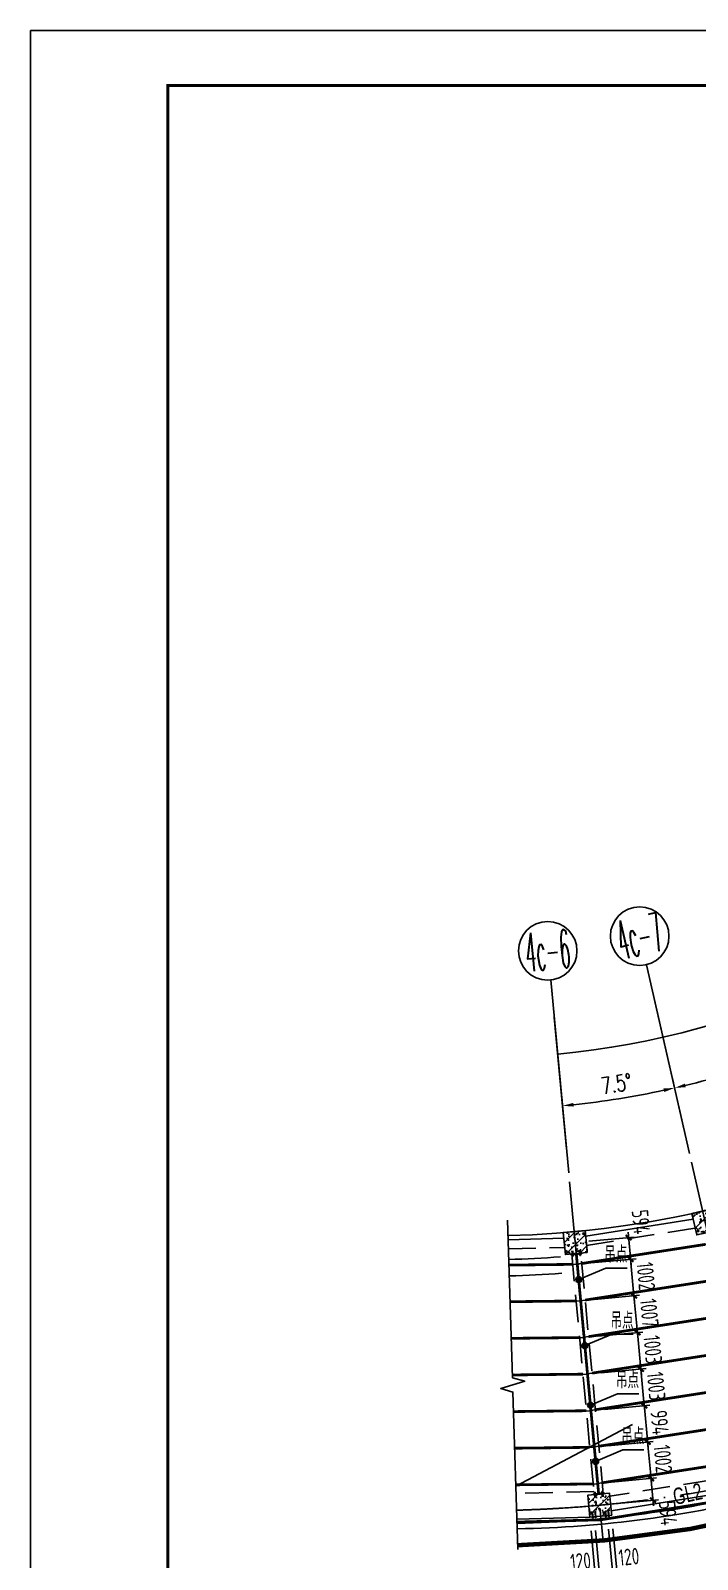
# Model space of a CAD drawing. Extents: x -803796 to -501762, y -1479216 to -846035.
# Drawn here: x -590862 to -572644, y -959228 to -917495 of the extents above; entities that cross this region are included whole.
import ezdxf
from ezdxf.enums import TextEntityAlignment as Align

# ---------------------------------------------------------------- set-up
doc = ezdxf.new("R2010")
doc.units = 0
doc.header["$LTSCALE"] = 1500
for name, pattern in [('5102-12$0$5102-12$0$5102-12$0$DASH', [0.35, 0.25, -0.1]), ('CENTER', [2, 1.25, -0.25, 0.25, -0.25]), ('HIDDEN2', [0.1875, 0.125, -0.0625]), ('XREF-GRID-04区$0$ACAD_ISO04W100', [30, 24, -3, 0, -3])]:
    doc.linetypes.add(name, pattern=pattern)
doc.layers.get('0').update_dxf_attribs({"linetype": 'CONTINUOUS'})
doc.layers.get('Defpoints').update_dxf_attribs({"linetype": 'CONTINUOUS'})
for name, color, linetype in [('AR-INT DECO', 140, 'CONTINUOUS'), ('BORDER', 7, 'CONTINUOUS'), ('C18', 4, 'CENTER'), ('COLUMN', 1, 'CONTINUOUS'), ('DIM', 3, 'CONTINUOUS'), ('HATCH', 254, 'CONTINUOUS'), ('L18', 6, 'CONTINUOUS'), ('L25', 7, 'CONTINUOUS'), ('P-WALL-NEW', 4, 'CONTINUOUS'), ('P-WALL-ORIG', 6, 'CONTINUOUS'), ('STPM_SBEAM_THICK', 2, 'CONTINUOUS'), ('struc', 161, 'CONTINUOUS'), ('STRUC-1', 221, 'CONTINUOUS'), ('TEXT', 7, 'CONTINUOUS'), ('THIN', 7, 'CONTINUOUS'), ('XREF-GRID-04区$0$A-DOTE', 14, 'XREF-GRID-04区$0$ACAD_ISO04W100'), ('XREF-GRID-04区$0$AXIS', 3, 'CONTINUOUS'), ('XREF-GRID-04区$0$PUB_DIM', 3, 'CONTINUOUS'), ('描图', 4, 'CONTINUOUS')]:
    doc.layers.add(name, color=color, linetype=linetype)
doc.styles.add('TSSD_Dimension', font='Tssdeng.shx', dxfattribs={"width": 0.7, "bigfont": 'hztxt.shx'})
doc.styles.add('TSSD_Label', font='tj03-romans1.shx', dxfattribs={"width": 0.7, "bigfont": 'hztxt.shx'})
doc.styles.add('XREF-GRID-04区$0$_TCH_AXIS', font='COMPLEX', dxfattribs={"bigfont": 'GBCBIG'})
doc.styles.add('XREF-GRID-04区$0$_TCH_DIM_T3', font='SIMPLEX', dxfattribs={"width": 0.705882, "bigfont": 'GBCBIG'})
doc.dimstyles.new('TSSD_150_150', dxfattribs={"dimtxt": 450, "dimasz": 150, "dimexe": 150, "dimexo": 375, "dimgap": 150, "dimtad": 1, "dimdec": 0, "dimzin": 0, "dimdsep": 46, "dimtxsty": 'TSSD_Dimension', "dimblk": 'ARCHTICK', "dimblk1": 'ARCHTICK', "dimblk2": 'ARCHTICK', "dimcen": 0, "dimdle": 150, "dimclrt": 7, "dimadec": 0, "dimazin": 0, "dimtfac": 1, "dimtdec": 0, "dimtix": 1, "dimtmove": 2, "dimatfit": 3, "dimfxl": 1, "dimtolj": 1, "dimtzin": 0, "dimarcsym": 0})
doc.dimstyles.new('XREF-GRID-04区$0$_TCH_ARROW&&150', dxfattribs={"dimtxt": 446.25, "dimasz": 300, "dimexe": 375, "dimexo": 450, "dimgap": 150, "dimtad": 1, "dimdec": 0, "dimzin": 0, "dimdsep": 46, "dimtxsty": 'XREF-GRID-04区$0$_TCH_DIM_T3', "dimcen": 0.09, "dimclrt": 7, "dimazin": 2, "dimtfac": 1, "dimtdec": 0, "dimtix": 1, "dimtmove": 2, "dimatfit": 3, "dimfxl": 1, "dimtolj": 1, "dimtzin": 0, "dimarcsym": 0})
pattern_1 = [(50, (-424851.2, -1081287.44), (358.6301, -31.37607), [37.5, -412.5]), (355, (-424851.2, -1081287.44), (-69.3757, 376.0961), [30, -330]), (100.4514, (-424821.3, -1081290.05), (289.2547, 344.7198), [31.8701, -350.57106]), (46.1842, (-424851.2, -1081187.44), (533.6205, -82.7595), [56.25, -618.75]), (96.6356, (-424806.7, -1081194.33), (467.3314, 487.059), [47.8051, -525.8565]), (351.1842, (-424851.2, -1081187.44), (467.331, 487.0593), [45, -495]), (21, (-424801.2, -1081212.44), (298.45353, -201.30945), [37.5, -412.5]), (326, (-424801.2, -1081212.44), (121.65767, 362.575), [30, -330]), (71.4514, (-424776.32, -1081229.2), (420.1113, 161.26525), [31.8701, -350.57106]), (37.5, (-424851.19, -1081287.44), (6.07993, 166.44693), [0, -326, 0, -335, 0, -331.25]), (7.5, (-424851.19, -1081287.44), (131.53477, 197.20586), [0, -191, 0, -318.5, 0, -126.25]), (327.5, (-424962.69, -1081287.44), (266.91122, -11.27744), [0, -125, 0, -390, 0, -517.5]), (317.5, (-425012.7, -1081287.44), (291.59308, 50.0525), [0, -162.5, 0, -259, 0, -367.5]), (45, (-424851.2, -1081287.44), (-176.7767, 176.7767), [])]

# ---------------------------------------------------------------- blocks, each defined once
blk = doc.blocks.new('_ArchTick')
at = {"color": 0, "linetype": 'ByBlock', "const_width": 0.4}
blk.add_lwpolyline([(-0.5, -0.5), (0.5, 0.5)], dxfattribs=at)
blk = doc.blocks.new('*D206')
at = {"layer": 'Defpoints', "color": 0, "transparency": 16777216}
for p in [(-575982, -950578), (-574470, -951034), (-575926, -951170)]:
    blk.add_point(p, dxfattribs=at)
at = {"layer": 'DIM', "color": 0, "lineweight": -2, "transparency": 16777216}
for p, q in [((-575608, -950543), (-574376, -950428)), ((-574539, -950293), (-574456, -951184)), ((-575553, -951135), (-574320, -951020))]:
    blk.add_line(p, q, dxfattribs=at)
at = {"layer": 'DIM', "color": 0, "lineweight": -2, "transparency": 16777216, "xscale": 150, "yscale": 150, "zscale": 150}
for p, rotation in [((-574525, -950442), 95.32624458587313), ((-574470, -951034), 275.3262445858731)]:
    blk.add_blockref('_ArchTick', p, dxfattribs=dict(at, rotation=rotation))
at = {"layer": 'DIM', "color": 7, "transparency": 16777216, "insert": (-574188, -950016), "char_height": 450, "attachment_point": 5, "rotation": 275.3262, "style": 'TSSD_Dimension'}
blk.add_mtext('\\A1;594', dxfattribs=at)
blk = doc.blocks.new('*D207')
at = {"layer": 'Defpoints', "color": 0, "transparency": 16777216}
for p in [(-575926, -951170), (-575833, -952168), (-574377, -952032)]:
    blk.add_point(p, dxfattribs=at)
at = {"layer": 'DIM', "color": 0, "lineweight": -2, "transparency": 16777216}
for p, q in [((-575553, -951135), (-574320, -951020)), ((-574470, -951034), (-574484, -950885)), ((-574470, -951034), (-574377, -952032)), ((-575460, -952133), (-574227, -952018)), ((-574377, -952032), (-574363, -952181))]:
    blk.add_line(p, q, dxfattribs=at)
at = {"layer": 'DIM', "color": 0, "lineweight": -2, "transparency": 16777216, "xscale": 150, "yscale": 150, "zscale": 150}
for p, rotation in [((-574470, -951034), 275.3262445873357), ((-574377, -952032), 95.32624458733571)]:
    blk.add_blockref('_ArchTick', p, dxfattribs=dict(at, rotation=rotation))
at = {"layer": 'DIM', "color": 7, "transparency": 16777216, "insert": (-574050, -951498), "char_height": 450, "attachment_point": 5, "rotation": 275.3262, "style": 'TSSD_Dimension'}
blk.add_mtext('\\A1;1002', dxfattribs=at)
blk = doc.blocks.new('*D208')
at = {"layer": 'Defpoints', "color": 0, "transparency": 16777216}
for p in [(-575833, -952168), (-575740, -953170), (-574283, -953034)]:
    blk.add_point(p, dxfattribs=at)
at = {"layer": 'DIM', "color": 0, "lineweight": -2, "transparency": 16777216}
for p, q in [((-574377, -952032), (-574391, -951882)), ((-575460, -952133), (-574227, -952018)), ((-574377, -952032), (-574283, -953034)), ((-575367, -953135), (-574134, -953020)), ((-574283, -953034), (-574269, -953183))]:
    blk.add_line(p, q, dxfattribs=at)
at = {"layer": 'DIM', "color": 0, "lineweight": -2, "transparency": 16777216, "xscale": 150, "yscale": 150, "zscale": 150}
for p, rotation in [((-574377, -952032), 275.3262445873357), ((-574283, -953034), 95.32624458733571)]:
    blk.add_blockref('_ArchTick', p, dxfattribs=dict(at, rotation=rotation))
at = {"layer": 'DIM', "color": 7, "transparency": 16777216, "insert": (-573957, -952498), "char_height": 450, "attachment_point": 5, "rotation": 275.3262, "style": 'TSSD_Dimension'}
blk.add_mtext('\\A1;1007', dxfattribs=at)
blk = doc.blocks.new('*D209')
at = {"layer": 'Defpoints', "color": 0, "transparency": 16777216}
for p in [(-575740, -953170), (-575647, -954169), (-574190, -954033)]:
    blk.add_point(p, dxfattribs=at)
at = {"layer": 'DIM', "color": 0, "lineweight": -2, "transparency": 16777216}
for p, q in [((-575367, -953135), (-574134, -953020)), ((-574283, -953034), (-574297, -952885)), ((-574283, -953034), (-574190, -954033)), ((-575273, -954134), (-574041, -954019)), ((-574190, -954033), (-574176, -954182))]:
    blk.add_line(p, q, dxfattribs=at)
at = {"layer": 'DIM', "color": 0, "lineweight": -2, "transparency": 16777216, "xscale": 150, "yscale": 150, "zscale": 150}
for p, rotation in [((-574283, -953034), 275.3262445873357), ((-574190, -954033), 95.32624458733571)]:
    blk.add_blockref('_ArchTick', p, dxfattribs=dict(at, rotation=rotation))
at = {"layer": 'DIM', "color": 7, "transparency": 16777216, "insert": (-573863, -953499), "char_height": 450, "attachment_point": 5, "rotation": 275.3262, "style": 'TSSD_Dimension'}
blk.add_mtext('\\A1;1003', dxfattribs=at)
blk = doc.blocks.new('*D210')
at = {"layer": 'Defpoints', "color": 0, "transparency": 16777216}
for p in [(-575647, -954169), (-575554, -955168), (-574097, -955032)]:
    blk.add_point(p, dxfattribs=at)
at = {"layer": 'DIM', "color": 0, "lineweight": -2, "transparency": 16777216}
for p, q in [((-574190, -954033), (-574204, -953884)), ((-575273, -954134), (-574041, -954019)), ((-574190, -954033), (-574097, -955032)), ((-575180, -955133), (-573948, -955018)), ((-574097, -955032), (-574083, -955181))]:
    blk.add_line(p, q, dxfattribs=at)
at = {"layer": 'DIM', "color": 0, "lineweight": -2, "transparency": 16777216, "xscale": 150, "yscale": 150, "zscale": 150}
for p, rotation in [((-574190, -954033), 275.3262445873357), ((-574097, -955032), 95.32624458733571)]:
    blk.add_blockref('_ArchTick', p, dxfattribs=dict(at, rotation=rotation))
at = {"layer": 'DIM', "color": 7, "transparency": 16777216, "insert": (-573770, -954498), "char_height": 450, "attachment_point": 5, "rotation": 275.3262, "style": 'TSSD_Dimension'}
blk.add_mtext('\\A1;1003', dxfattribs=at)
blk = doc.blocks.new('*D211')
at = {"layer": 'Defpoints', "color": 0, "transparency": 16777216}
for p in [(-575554, -955168), (-574005, -956022), (-575461, -956158)]:
    blk.add_point(p, dxfattribs=at)
at = {"layer": 'DIM', "color": 0, "lineweight": -2, "transparency": 16777216}
for p, q in [((-575180, -955133), (-573948, -955018)), ((-574111, -954883), (-573991, -956171)), ((-575088, -956123), (-573855, -956008))]:
    blk.add_line(p, q, dxfattribs=at)
at = {"layer": 'DIM', "color": 0, "lineweight": -2, "transparency": 16777216, "xscale": 150, "yscale": 150, "zscale": 150}
for p, rotation in [((-574097, -955032), 95.32624458733571), ((-574005, -956022), 275.3262445873357)]:
    blk.add_blockref('_ArchTick', p, dxfattribs=dict(at, rotation=rotation))
at = {"layer": 'DIM', "color": 7, "transparency": 16777216, "insert": (-573677, -955492), "char_height": 450, "attachment_point": 5, "rotation": 275.3262, "style": 'TSSD_Dimension'}
blk.add_mtext('\\A1;994', dxfattribs=at)
blk = doc.blocks.new('*D212')
at = {"layer": 'Defpoints', "color": 0, "transparency": 16777216}
for p in [(-575461, -956158), (-575368, -957155), (-573912, -957019)]:
    blk.add_point(p, dxfattribs=at)
at = {"layer": 'DIM', "color": 0, "lineweight": -2, "transparency": 16777216}
for p, q in [((-575088, -956123), (-573855, -956008)), ((-574005, -956022), (-574019, -955872)), ((-574005, -956022), (-573912, -957019)), ((-574995, -957120), (-573762, -957005)), ((-573912, -957019), (-573898, -957169))]:
    blk.add_line(p, q, dxfattribs=at)
at = {"layer": 'DIM', "color": 0, "lineweight": -2, "transparency": 16777216, "xscale": 150, "yscale": 150, "zscale": 150}
for p, rotation in [((-574005, -956022), 275.3262445873357), ((-573912, -957019), 95.32624458733571)]:
    blk.add_blockref('_ArchTick', p, dxfattribs=dict(at, rotation=rotation))
at = {"layer": 'DIM', "color": 7, "transparency": 16777216, "insert": (-573585, -956486), "char_height": 450, "attachment_point": 5, "rotation": 275.3262, "style": 'TSSD_Dimension'}
blk.add_mtext('\\A1;1002', dxfattribs=at)
blk = doc.blocks.new('*D213')
at = {"layer": 'Defpoints', "color": 0, "transparency": 16777216}
for p in [(-575368, -957155), (-575313, -957747), (-573857, -957611)]:
    blk.add_point(p, dxfattribs=at)
at = {"layer": 'DIM', "color": 0, "lineweight": -2, "transparency": 16777216}
for p, q in [((-573926, -956870), (-573843, -957761)), ((-574995, -957120), (-573762, -957005)), ((-574940, -957712), (-573707, -957597))]:
    blk.add_line(p, q, dxfattribs=at)
at = {"layer": 'DIM', "color": 0, "lineweight": -2, "transparency": 16777216, "xscale": 150, "yscale": 150, "zscale": 150}
for p, rotation in [((-573912, -957019), 95.32624458733571), ((-573857, -957611), 275.3262445873357)]:
    blk.add_blockref('_ArchTick', p, dxfattribs=dict(at, rotation=rotation))
at = {"layer": 'DIM', "color": 7, "transparency": 16777216, "insert": (-573447, -957968), "char_height": 450, "attachment_point": 5, "rotation": 275.3262, "style": 'TSSD_Dimension'}
blk.add_mtext('\\A1;594', dxfattribs=at)
blk = doc.blocks.new('*D214')
at = {"layer": 'Defpoints', "color": 0, "transparency": 16777216}
for p in [(-578530, -923247), (-575302, -946727), (-573201, -946649), (-576302, -947145)]:
    blk.add_point(p, dxfattribs=at)
at = {"layer": 'XREF-GRID-04区$0$PUB_DIM', "color": 0, "lineweight": -2, "transparency": 16777216}
for p, q in [((-573301, -946211), (-573351, -945991)), ((-576343, -946696), (-576364, -946472))]:
    blk.add_line(p, q, dxfattribs=at)
blk.add_arc((-578530, -923247), 23702, 276.0515, 282.101, dxfattribs=at)
at = {"layer": 'XREF-GRID-04区$0$PUB_DIM', "color": 0, "transparency": 16777216}
for points in [[(-573572, -946373), (-573550, -946470), (-573268, -946357)], [(-576026, -946866), (-576036, -946766), (-576330, -946846)]]:
    blk.add_solid(points, dxfattribs=at)
at = {"layer": 'XREF-GRID-04区$0$PUB_DIM', "color": 7, "transparency": 16777216, "insert": (-574856, -946244), "char_height": 446.2, "attachment_point": 5, "rotation": 9.0762, "style": 'XREF-GRID-04区$0$_TCH_DIM_T3'}
blk.add_mtext('\\A1;7.5°', dxfattribs=at)
blk = doc.blocks.new('*D215')
at = {"layer": 'Defpoints', "color": 0, "transparency": 16777216}
for p in [(-578530, -923247), (-570192, -945754), (-572265, -946105), (-573201, -946649)]:
    blk.add_point(p, dxfattribs=at)
at = {"layer": 'XREF-GRID-04区$0$PUB_DIM', "color": 0, "lineweight": -2, "transparency": 16777216}
for p, q in [((-570349, -945332), (-570427, -945121)), ((-573301, -946211), (-573351, -945991))]:
    blk.add_line(p, q, dxfattribs=at)
blk.add_arc((-578530, -923247), 23702, 283.5515, 289.601, dxfattribs=at)
at = {"layer": 'XREF-GRID-04区$0$PUB_DIM', "color": 0, "transparency": 16777216}
for points in [[(-570596, -945528), (-570561, -945622), (-570297, -945472)], [(-572965, -946337), (-572987, -946240), (-573268, -946357)]]:
    blk.add_solid(points, dxfattribs=at)
at = {"layer": 'XREF-GRID-04区$0$PUB_DIM', "color": 7, "transparency": 16777216, "insert": (-571886, -945568), "char_height": 446.2, "attachment_point": 5, "rotation": 16.5762, "style": 'XREF-GRID-04区$0$_TCH_DIM_T3'}
blk.add_mtext('\\A1;7.5°', dxfattribs=at)
blk = doc.blocks.new('*D216')
at = {"layer": 'Defpoints', "color": 0, "transparency": 16777216}
for p in [(-578530, -923247), (-567326, -944473), (-569335, -945092), (-570192, -945754)]:
    blk.add_point(p, dxfattribs=at)
at = {"layer": 'XREF-GRID-04区$0$PUB_DIM', "color": 0, "lineweight": -2, "transparency": 16777216}
for p, q in [((-567536, -944075), (-567641, -943876)), ((-570349, -945332), (-570427, -945121))]:
    blk.add_line(p, q, dxfattribs=at)
blk.add_arc((-578530, -923247), 23702, 291.0515, 297.101, dxfattribs=at)
at = {"layer": 'XREF-GRID-04区$0$PUB_DIM', "color": 0, "transparency": 16777216}
for points in [[(-567755, -944301), (-567709, -944390), (-567466, -944207)], [(-569998, -945413), (-570034, -945320), (-570297, -945472)]]:
    blk.add_solid(points, dxfattribs=at)
at = {"layer": 'XREF-GRID-04区$0$PUB_DIM', "color": 7, "transparency": 16777216, "insert": (-569029, -944510), "char_height": 446.2, "attachment_point": 5, "rotation": 24.0762, "style": 'XREF-GRID-04区$0$_TCH_DIM_T3'}
blk.add_mtext('\\A1;7.5°', dxfattribs=at)
blk = doc.blocks.new('*D217')
at = {"layer": 'Defpoints', "color": 0, "transparency": 16777216}
for p in [(-578530, -923247), (-565431, -943359), (-566831, -943860), (-567326, -944473)]:
    blk.add_point(p, dxfattribs=at)
at = {"layer": 'XREF-GRID-04区$0$PUB_DIM', "color": 0, "lineweight": -2, "transparency": 16777216}
for p, q in [((-565676, -942982), (-565799, -942793)), ((-567536, -944075), (-567641, -943876))]:
    blk.add_line(p, q, dxfattribs=at)
blk.add_arc((-578530, -923247), 23702, 298.5515, 302.351, dxfattribs=at)
at = {"layer": 'XREF-GRID-04区$0$PUB_DIM', "color": 0, "transparency": 16777216}
for points in [[(-565874, -943227), (-565820, -943311), (-565594, -943107)], [(-567178, -944110), (-567225, -944022), (-567466, -944207)]]:
    blk.add_solid(points, dxfattribs=at)
at = {"layer": 'XREF-GRID-04区$0$PUB_DIM', "color": 7, "transparency": 16777216, "insert": (-566727, -943323), "char_height": 446.2, "attachment_point": 5, "rotation": 30.4512, "style": 'XREF-GRID-04区$0$_TCH_DIM_T3'}
blk.add_mtext('\\A1;5.25°', dxfattribs=at)
blk = doc.blocks.new('*D218')
at = {"layer": 'Defpoints', "color": 0, "transparency": 16777216}
for p in [(-578530, -923247), (-563400, -941879), (-564909, -942644), (-565431, -943359)]:
    blk.add_point(p, dxfattribs=at)
at = {"layer": 'XREF-GRID-04区$0$PUB_DIM', "color": 0, "lineweight": -2, "transparency": 16777216}
for p, q in [((-563684, -941530), (-563826, -941355)), ((-565676, -942982), (-565799, -942793))]:
    blk.add_line(p, q, dxfattribs=at)
blk.add_arc((-578530, -923247), 23702, 303.8015, 308.351, dxfattribs=at)
at = {"layer": 'XREF-GRID-04区$0$PUB_DIM', "color": 0, "transparency": 16777216}
for points in [[(-563855, -941795), (-563792, -941873), (-563589, -941646)], [(-565317, -942984), (-565372, -942900), (-565594, -943107)]]:
    blk.add_solid(points, dxfattribs=at)
at = {"layer": 'XREF-GRID-04区$0$PUB_DIM', "color": 7, "transparency": 16777216, "insert": (-564816, -942070), "char_height": 446.2, "attachment_point": 5, "rotation": 36.0762, "style": 'XREF-GRID-04区$0$_TCH_DIM_T3'}
blk.add_mtext('\\A1;6°', dxfattribs=at)
blk = doc.blocks.new('*D219')
at = {"layer": 'Defpoints', "color": 0, "transparency": 16777216}
for p in [(-578530, -923247), (-561098, -939745), (-562801, -940977), (-563400, -941879)]:
    blk.add_point(p, dxfattribs=at)
at = {"layer": 'XREF-GRID-04区$0$PUB_DIM', "color": 0, "lineweight": -2, "transparency": 16777216}
for p, q in [((-561424, -939436), (-561588, -939281)), ((-563684, -941530), (-563826, -941355))]:
    blk.add_line(p, q, dxfattribs=at)
blk.add_arc((-578530, -923247), 23702, 309.8015, 315.851, dxfattribs=at)
at = {"layer": 'XREF-GRID-04区$0$PUB_DIM', "color": 0, "transparency": 16777216}
for points in [[(-561559, -939721), (-561487, -939790), (-561315, -939539)], [(-563326, -941494), (-563389, -941417), (-563589, -941646)]]:
    blk.add_solid(points, dxfattribs=at)
at = {"layer": 'XREF-GRID-04区$0$PUB_DIM', "color": 7, "transparency": 16777216, "insert": (-562698, -940327), "char_height": 446.2, "attachment_point": 5, "rotation": 42.8262, "style": 'XREF-GRID-04区$0$_TCH_DIM_T3'}
blk.add_mtext('\\A1;7.5°', dxfattribs=at)
blk = doc.blocks.new('*D220')
at = {"layer": 'Defpoints', "color": 0, "transparency": 16777216}
for p in [(-578530, -923247), (-559093, -937329), (-559961, -937976), (-561098, -939745)]:
    blk.add_point(p, dxfattribs=at)
at = {"layer": 'XREF-GRID-04区$0$PUB_DIM', "color": 0, "lineweight": -2, "transparency": 16777216}
for p, q in [((-559458, -937064), (-559640, -936932)), ((-561424, -939436), (-561588, -939281))]:
    blk.add_line(p, q, dxfattribs=at)
blk.add_arc((-578530, -923247), 23702, 317.3015, 323.351, dxfattribs=at)
at = {"layer": 'XREF-GRID-04区$0$PUB_DIM', "color": 0, "transparency": 16777216}
for points in [[(-559554, -937365), (-559473, -937424), (-559336, -937152)], [(-561074, -939354), (-561147, -939285), (-561315, -939539)]]:
    blk.add_solid(points, dxfattribs=at)
at = {"layer": 'XREF-GRID-04区$0$PUB_DIM', "color": 7, "transparency": 16777216, "insert": (-560604, -938115), "char_height": 446.2, "attachment_point": 5, "rotation": 50.3262, "style": 'XREF-GRID-04区$0$_TCH_DIM_T3'}
blk.add_mtext('\\A1;7.5°', dxfattribs=at)
blk = doc.blocks.new('*D221')
at = {"layer": 'Defpoints', "color": 0, "transparency": 16777216}
for p in [(-578530, -923247), (-557421, -934671), (-558748, -936302), (-559093, -937329)]:
    blk.add_point(p, dxfattribs=at)
at = {"layer": 'XREF-GRID-04区$0$PUB_DIM', "color": 0, "lineweight": -2, "transparency": 16777216}
for p, q in [((-557817, -934457), (-558015, -934350)), ((-559458, -937064), (-559640, -936932))]:
    blk.add_line(p, q, dxfattribs=at)
blk.add_arc((-578530, -923247), 23702, 324.8015, 330.851, dxfattribs=at)
at = {"layer": 'XREF-GRID-04区$0$PUB_DIM', "color": 0, "transparency": 16777216}
for points in [[(-557874, -934767), (-557786, -934815), (-557685, -934528)], [(-559121, -936938), (-559202, -936879), (-559336, -937152)]]:
    blk.add_solid(points, dxfattribs=at)
at = {"layer": 'XREF-GRID-04区$0$PUB_DIM', "color": 7, "transparency": 16777216, "insert": (-558817, -935648), "char_height": 446.2, "attachment_point": 5, "rotation": 57.8262, "style": 'XREF-GRID-04区$0$_TCH_DIM_T3'}
blk.add_mtext('\\A1;7.5°', dxfattribs=at)
blk = doc.blocks.new('*D222')
at = {"layer": 'Defpoints', "color": 0, "transparency": 16777216}
for p in [(-578530, -923247), (-556111, -931818), (-556781, -932669), (-557421, -934671)]:
    blk.add_point(p, dxfattribs=at)
at = {"layer": 'XREF-GRID-04区$0$PUB_DIM', "color": 0, "lineweight": -2, "transparency": 16777216}
for p, q in [((-556531, -931657), (-556741, -931577)), ((-557817, -934457), (-558015, -934350))]:
    blk.add_line(p, q, dxfattribs=at)
blk.add_arc((-578530, -923247), 23702, 332.3015, 338.351, dxfattribs=at)
at = {"layer": 'XREF-GRID-04区$0$PUB_DIM', "color": 0, "transparency": 16777216}
for points in [[(-556547, -931972), (-556453, -932009), (-556391, -931711)], [(-557500, -934287), (-557588, -934240), (-557685, -934528)]]:
    blk.add_solid(points, dxfattribs=at)
at = {"layer": 'XREF-GRID-04区$0$PUB_DIM', "color": 7, "transparency": 16777216, "insert": (-557367, -932969), "char_height": 446.2, "attachment_point": 5, "rotation": 65.3262, "style": 'XREF-GRID-04区$0$_TCH_DIM_T3'}
blk.add_mtext('\\A1;7.5°', dxfattribs=at)
blk = doc.blocks.new('*D223')
at = {"layer": 'Defpoints', "color": 0, "transparency": 16777216}
for p in [(-578530, -923247), (-555184, -928819), (-556043, -930737), (-556111, -931818)]:
    blk.add_point(p, dxfattribs=at)
at = {"layer": 'XREF-GRID-04区$0$PUB_DIM', "color": 0, "lineweight": -2, "transparency": 16777216}
for p, q in [((-555622, -928714), (-555840, -928662)), ((-556531, -931657), (-556741, -931577))]:
    blk.add_line(p, q, dxfattribs=at)
blk.add_arc((-578530, -923247), 23702, 339.8015, 345.851, dxfattribs=at)
at = {"layer": 'XREF-GRID-04区$0$PUB_DIM', "color": 0, "transparency": 16777216}
for points in [[(-555596, -929028), (-555499, -929052), (-555476, -928749)], [(-556239, -931448), (-556332, -931413), (-556391, -931711)]]:
    blk.add_solid(points, dxfattribs=at)
at = {"layer": 'XREF-GRID-04区$0$PUB_DIM', "color": 7, "transparency": 16777216, "insert": (-556279, -930123), "char_height": 446.2, "attachment_point": 5, "rotation": 72.8262, "style": 'XREF-GRID-04区$0$_TCH_DIM_T3'}
blk.add_mtext('\\A1;7.5°', dxfattribs=at)
blk = doc.blocks.new('*D224')
at = {"layer": 'Defpoints', "color": 0, "transparency": 16777216}
for p in [(-578530, -923247), (-554656, -925724), (-555258, -927738), (-555184, -928819)]:
    blk.add_point(p, dxfattribs=at)
at = {"layer": 'XREF-GRID-04区$0$PUB_DIM', "color": 0, "lineweight": -2, "transparency": 16777216}
for p, q in [((-555104, -925677), (-555328, -925654)), ((-555622, -928714), (-555840, -928662))]:
    blk.add_line(p, q, dxfattribs=at)
blk.add_arc((-578530, -923247), 23702, 347.3015, 353.351, dxfattribs=at)
at = {"layer": 'XREF-GRID-04区$0$PUB_DIM', "color": 0, "transparency": 16777216}
for points in [[(-555037, -925985), (-554938, -925996), (-554955, -925693)], [(-555359, -928468), (-555457, -928445), (-555476, -928749)]]:
    blk.add_solid(points, dxfattribs=at)
at = {"layer": 'XREF-GRID-04区$0$PUB_DIM', "color": 7, "transparency": 16777216, "insert": (-555572, -927160), "char_height": 446.2, "attachment_point": 5, "rotation": 80.3262, "style": 'XREF-GRID-04区$0$_TCH_DIM_T3'}
blk.add_mtext('\\A1;7.5°', dxfattribs=at)
blk = doc.blocks.new('gdf')
h = blk.add_hatch(color=4)
edge = h.paths.add_edge_path()
edge.add_arc((75802667.5, 175120681), 80, 0, 360)
at = {"color": 4}
blk.add_circle((75802667.5, 175120681), 80, dxfattribs=at)
blk = doc.blocks.new('LMM12A')
at = {"layer": 'L18'}
for p, q in [((0, 8), (0, -8)), ((10, 10), (1, 10)), ((10, 5), (1, 5)), ((11, 8), (11, -8)), ((10, -5), (1, -5)), ((10, -10), (1, -10))]:
    blk.add_line(p, q, dxfattribs=at)
for centre, radius, start, end in [((4, 8), 3.74, 136, 224), ((13, 0), 13.4, 157.1584, 202.8416), ((7, 8), 3.74, 316, 44), ((-3, 0), 13.4, 337.1584, 22.8416), ((4, -8), 3.74, 136, 224), ((7, -8), 3.74, 316, 44)]:
    blk.add_arc(centre, radius, start, end, dxfattribs=at)
blk = doc.blocks.new('A$C40232FC0')
blk.add_lwpolyline([(0, 82), (300, 82), (300, 102), (0, 102)], close=True)
at = {"layer": 'C18'}
for p, q in [((50, 0), (50, 145)), ((250, 0), (250, 145))]:
    blk.add_line(p, q, dxfattribs=at)
at = {"layer": 'L18'}
for p, q in [((39, 0), (39, 102)), ((41, 127), (41, 149)), ((41, 149), (59, 149)), ((43, 0), (43, 102)), ((45, 128), (45, 149)), ((55, 128), (55, 149)), ((57, 0), (57, 102)), ((59, 127), (59, 149)), ((60, 0), (60, 102)), ((239, 0), (239, 102)), ((241, 127), (241, 149)), ((241, 149), (259, 149)), ((243, 0), (243, 102)), ((245, 128), (245, 149)), ((255, 128), (255, 149)), ((257, 0), (257, 102)), ((259, 127), (259, 149)), ((260, 0), (260, 102))]:
    blk.add_line(p, q, dxfattribs=at)
at = {"layer": 'L25'}
for p, q in [((17, 102), (17, 110)), ((17, 110), (83, 110)), ((83, 102), (17, 102)), ((83, 110), (83, 102)), ((217, 102), (217, 110)), ((217, 110), (283, 110)), ((283, 102), (217, 102)), ((283, 110), (283, 102))]:
    blk.add_line(p, q, dxfattribs=at)
at = {"layer": 'L18', "extrusion": (0, 0, -1), "xscale": 1.666666666686069, "yscale": 1.666666666686069, "zscale": -1.666666666666666, "rotation": 90}
for p in [(-50, 110), (-250, 110)]:
    blk.add_blockref('LMM12A', p, dxfattribs=at)
blk = doc.blocks.new('A$C6D4627A8')
blk.add_lwpolyline([(0, 122), (120, 122), (120, 132), (0, 132)], close=True)
at = {"layer": 'AR-INT DECO'}
for points in [[(14, 0), (26, 0), (26, 155), (14, 155)], [(106, 0), (94, 0), (94, 155), (106, 155)]]:
    blk.add_lwpolyline(points, close=True, dxfattribs=at)
blk = doc.blocks.new('*D637')
at = {"layer": 'Defpoints', "color": 0, "transparency": 16777216}
for p in [(-575584, -958074), (-575465, -958062), (-575321, -959608)]:
    blk.add_point(p, dxfattribs=at)
at = {"layer": 'DIM', "color": 0, "lineweight": -2, "transparency": 16777216}
for p, q in [((-575549, -958447), (-575426, -959768)), ((-575430, -958436), (-575307, -959757)), ((-575440, -959619), (-575589, -959633)), ((-575440, -959619), (-575321, -959608)), ((-575321, -959608), (-575171, -959594))]:
    blk.add_line(p, q, dxfattribs=at)
at = {"layer": 'DIM', "color": 0, "lineweight": -2, "transparency": 16777216, "xscale": 150, "yscale": 150, "zscale": 150}
for p, rotation in [((-575440, -959619), 5.326241149929424), ((-575321, -959608), 185.3262411499294)]:
    blk.add_blockref('_ArchTick', p, dxfattribs=dict(at, rotation=rotation))
at = {"layer": 'DIM', "color": 7, "transparency": 16777216, "insert": (-575836, -959279), "char_height": 450, "attachment_point": 5, "rotation": 5.3262, "style": 'TSSD_Dimension'}
blk.add_mtext('\\A1;120', dxfattribs=at)
blk = doc.blocks.new('*D638')
at = {"layer": 'Defpoints', "color": 0, "transparency": 16777216}
for p in [(-575106, -958029), (-574987, -958018), (-574962, -959574)]:
    blk.add_point(p, dxfattribs=at)
at = {"layer": 'DIM', "color": 0, "lineweight": -2, "transparency": 16777216}
for p, q in [((-575071, -958402), (-574948, -959724)), ((-574952, -958391), (-574829, -959712)), ((-574962, -959574), (-575111, -959588)), ((-574843, -959563), (-574962, -959574)), ((-574843, -959563), (-574693, -959549))]:
    blk.add_line(p, q, dxfattribs=at)
at = {"layer": 'DIM', "color": 0, "lineweight": -2, "transparency": 16777216, "xscale": 150, "yscale": 150, "zscale": 150}
for p, rotation in [((-574962, -959574), 5.326244095344003), ((-574843, -959563), 185.326244095344)]:
    blk.add_blockref('_ArchTick', p, dxfattribs=dict(at, rotation=rotation))
at = {"layer": 'DIM', "color": 7, "transparency": 16777216, "insert": (-574516, -959156), "char_height": 450, "attachment_point": 5, "rotation": 5.3262, "style": 'TSSD_Dimension'}
blk.add_mtext('\\A1;120', dxfattribs=at)

msp = doc.modelspace()

# ---------------------------------------------------------------- hatches: boundary and pattern name
at = {"layer": 'HATCH'}
h = msp.add_hatch(dxfattribs=at)
h.set_pattern_fill('ARMORED', color=256, scale=50, style=0)
h.set_pattern_definition(pattern_1)
h.paths.add_polyline_path([(-572076.8, -950237.6), (-572661.8, -950370.8), (-572795, -949785.7), (-572210, -949652.5), (-572087.9, -950188.8)])
h = msp.add_hatch(dxfattribs=at)
h.set_pattern_fill('ARMORED', color=256, scale=50, style=0)
h.set_pattern_definition(pattern_1)
h.paths.add_polyline_path([(-575655.1, -950848.9), (-576252.5, -950904.6), (-576308.2, -950307.2), (-575710.8, -950251.5), (-575659.7, -950799.1)])
h = msp.add_hatch(dxfattribs=at)
h.set_pattern_fill('ARMORED', color=256, scale=50, style=0)
h.set_pattern_definition(pattern_1)
h.paths.add_polyline_path([(-574986.7, -958017.8), (-575584.1, -958073.5), (-575639.8, -957476.1), (-575042.4, -957420.4), (-574991.4, -957968.1)])

# ---------------------------------------------------------------- linework, layer by layer
at = {"layer": 'AR-INT DECO', "linetype": '5102-12$0$5102-12$0$5102-12$0$DASH', "const_width": 120}
msp.add_lwpolyline([(-577554.3, -958840.5, 0.0574842), (-570522.1, -957904.6)], format="xyb", dxfattribs=at)
at = {"layer": 'BORDER', "elevation": -3.1}
msp.add_lwpolyline([(-590861.8, -980495.1), (-590861.8, -917495.1), (-501761.8, -917495.1), (-501761.8, -980495.1)], close=True, dxfattribs=at)
at = {"layer": 'BORDER', "const_width": 75, "elevation": -3.1}
msp.add_lwpolyline([(-587111.8, -978995.1), (-587111.8, -918995.1), (-503261.8, -918995.1), (-503261.8, -978995.1)], close=True, dxfattribs=at)
at = {"layer": 'COLUMN'}
for points in [[(-572076.8, -950237.6), (-572661.8, -950370.8), (-572795, -949785.7), (-572210, -949652.5), (-572087.9, -950188.8)], [(-575655.1, -950848.9), (-576252.5, -950904.6), (-576308.2, -950307.2), (-575710.8, -950251.5), (-575659.7, -950799.1)], [(-574986.7, -958017.8), (-575584.1, -958073.5), (-575639.8, -957476.1), (-575042.4, -957420.4), (-574991.4, -957968.1)]]:
    msp.add_lwpolyline(points, close=True, dxfattribs=at)
at = {"layer": 'P-WALL-NEW', "color": 4}
msp.add_arc((-578094.9, -927890.3), 30354.9, 270.99263, 284.16059, dxfattribs=at)
at = {"layer": 'P-WALL-NEW'}
msp.add_arc((-578094.9, -927890.3), 30504.9, 270.99667, 284.16059, dxfattribs=at)
at = {"layer": 'P-WALL-ORIG', "color": 1}
msp.add_arc((-578529, -923248.2), 27150.5, 271.50104, 357.23548, dxfattribs=at)
at = {"layer": 'STPM_SBEAM_THICK', "color": 6, "const_width": 75}
for points in [[(-575802.7, -951150.8), (-572423.9, -950627.8)], [(-575953.8, -950876.8), (-575341.1, -957448.3)], [(-575709.7, -952148.3), (-572201.3, -951605.2)], [(-575616.7, -953145.9), (-571978.8, -952582.7)], [(-575523.7, -954143.4), (-571756.2, -953560.2)], [(-575430.7, -955140.9), (-571533.7, -954537.6)], [(-575346.2, -956139.7), (-571311.1, -955515.1)], [(-575244.7, -957135.9), (-571088.6, -956492.5)], [(-570748.8, -957422), (-575276.1, -958145.3)]]:
    msp.add_lwpolyline(points, dxfattribs=at)
at = {"layer": 'STPM_SBEAM_THICK', "color": 4, "const_width": 75}
for points in [[(-576051.7, -951173.3), (-577792.3, -951193.6)], [(-575958.5, -952172.3), (-577760.6, -952193.3)], [(-575865.4, -953171.3), (-577729, -953193)], [(-575772.3, -954170.3), (-577697.3, -954192.7)], [(-575679.1, -955169.3), (-577665.6, -955192.4)], [(-575586, -956168.3), (-577634, -956192.1)], [(-575492.9, -957167.2), (-577602.3, -957191.8)], [(-575276.1, -958145.3), (-577570.1, -958208.4)]]:
    msp.add_lwpolyline(points, dxfattribs=at)
at = {"layer": 'struc', "linetype": 'ByBlock'}
for p, q in [((-572761.1, -949937), (-575695.5, -950405.8)), ((-576293, -950461.6), (-577814.1, -950503.5)), ((-575002.3, -957899.8), (-571086, -957274.2)), ((-575584.1, -958073.5), (-577572.6, -958128.3))]:
    msp.add_line(p, q, dxfattribs=at)
at = {"layer": 'STRUC-1', "linetype": 'HIDDEN2', "ltscale": 4}
for p, q in [((-575673.7, -950655.5), (-572704.7, -950181.2)), ((-577806.2, -950753.3), (-576271.1, -950711.1)), ((-576078.3, -950887.5), (-575473.9, -957370.2)), ((-575216.6, -957437.5), (-575829.2, -950866)), ((-571174.1, -956883.2), (-575039.8, -957500.8)), ((-575473.9, -957370.2), (-577594.8, -957428.6))]:
    msp.add_line(p, q, dxfattribs=at)
at = {"layer": 'TEXT'}
for p, q in [((-571967.5, -950557.1), (-575926.4, -951170)), ((-575887.3, -951589.9), (-575145.1, -951278.1)), ((-575145.1, -951278.1), (-574567.6, -951278.1)), ((-571814.5, -951545.4), (-575833.4, -952167.5)), ((-571661.5, -952533.6), (-575740.4, -953165)), ((-575719.2, -953392.8), (-574977, -953081)), ((-574977, -953081), (-574399.5, -953081)), ((-571508.6, -953521.8), (-575647.4, -954162.5)), ((-575567.7, -955017.6), (-574825.6, -954705.8)), ((-571355.6, -954510.1), (-575554.4, -955160)), ((-574825.6, -954705.8), (-574248, -954705.8)), ((-571202.6, -955498.3), (-575461.4, -956157.6)), ((-575424.8, -956551), (-574682.6, -956239.3)), ((-570964.8, -956473.4), (-575368.4, -957155.1)), ((-574682.6, -956239.3), (-574105.1, -956239.3))]:
    msp.add_line(p, q, dxfattribs=at)
at = {"layer": 'TEXT', "color": 4}
for p, q in [((-575876.7, -951171.3), (-577792.3, -951193.6)), ((-575865.1, -952171.2), (-577760.6, -952193.3)), ((-575740, -953169.9), (-577729, -953193)), ((-575646.8, -954168.8), (-577697.3, -954192.7)), ((-575553.7, -955167.8), (-577665.6, -955192.4)), ((-575460.6, -956166.8), (-577634, -956192.1)), ((-575367.4, -957165.8), (-577602.3, -957191.8))]:
    msp.add_line(p, q, dxfattribs=at)
at = {"layer": 'THIN'}
msp.add_lwpolyline([(-577831.1, -949969.6), (-577694.8, -954270.1), (-577361.7, -954364.6), (-578015.6, -954565.4), (-577682.5, -954659.9), (-577546.3, -958960.3)], dxfattribs=at)
at = {"layer": 'XREF-GRID-04区$0$A-DOTE', "ltscale": 0.1}
for p, q in [((-573805.1, -943998), (-570615.6, -958007)), ((-576554.1, -944437.2), (-575220.4, -958742.7)), ((-577601.1, -957228.4), (-573700.9, -955169.8))]:
    msp.add_line(p, q, dxfattribs=at)
msp.add_arc((-578529.7, -923246.5), 34650, 271.56998, 356.82445, dxfattribs=at)
at = {"layer": 'XREF-GRID-04区$0$AXIS'}
for p, q in [((-572859.5, -948151.3), (-574034, -942992.8)), ((-576158.7, -948678.4), (-576649.8, -943410.6))]:
    msp.add_line(p, q, dxfattribs=at)
for centre in [(-574221.5, -942215.1), (-576734.3, -942615.1)]:
    msp.add_circle(centre, 800, dxfattribs=at)
at = {"layer": 'XREF-GRID-04区$0$PUB_DIM'}
msp.add_arc((-578529.7, -923246.5), 22282.4, 275.32625, 354.07625, dxfattribs=at)
at = {"layer": '描图', "color": 30}
for points in [[(-577797.2, -951039.1, 0.0126893), (-576388.2, -950966.2)], [(-577782.9, -951488.9, 0.0127244), (-576347.2, -951414.4)]]:
    msp.add_lwpolyline(points, format="xyb", dxfattribs=at)

# ---------------------------------------------------------------- block references
for name, p, rotation in [('A$C40232FC0', (-575812, -950781.2), 185.3262435419886), ('A$C6D4627A8', (-575057.8, -957901.8), 185.3262440956503)]:
    msp.add_blockref(name, p, dxfattribs=dict(rotation=rotation))
at = {"xscale": -1}
for name, p, rotation in [('A$C40232FC0', (-575184.1, -957516), 5.326239020248511), ('A$C6D4627A8', (-575535.7, -957946.3), 185.3262460588303)]:
    msp.add_blockref(name, p, dxfattribs=dict(at, rotation=rotation))
at = {"layer": 'AR-INT DECO'}
for p in [(-76378554.8, -176072270.9), (-76378386.7, -176074073.8), (-76378235.2, -176075698.6), (-76378092.3, -176077232)]:
    msp.add_blockref('gdf', p, dxfattribs=at)

# ---------------------------------------------------------------- texts
at = {"layer": 'TEXT', "style": 'TSSD_Label', "width": 0.7}
for p in [(-575187.6, -951128.1), (-575019.5, -952931), (-574868, -954555.8), (-574725, -956089.3)]:
    msp.add_text('吊点', height=450, dxfattribs=at).set_placement(p)
msp.add_text('GL2', height=450, rotation=12.48855, dxfattribs=at).set_placement((-573252, -957745.2))
at = {"layer": 'XREF-GRID-04区$0$AXIS', "color": 7, "style": 'XREF-GRID-04区$0$_TCH_AXIS', "width": 0.306212}
for s, rotation, p, p2 in [('4c-7', 12.82624, (-574704.4, -942852.9), (-573510.1, -942581)), ('4c-6', 5.32624, (-577296.3, -943184.5), (-576076.7, -943070.8))]:
    msp.add_text(s, height=1050, rotation=rotation, dxfattribs=at).set_placement(p, p2, align=Align.FIT)

# ---------------------------------------------------------------- dimensions: what is measured, and where the dimension line sits
at = {"layer": 'DIM'}
for base, p1, p2, angle, picture, middle, dimtype in [((-574469.7, -951034.2), (-575981.6, -950578.1), (-575926.4, -951170), 275.32624, '*D206', (-574188, -950016), 161), ((-573856.5, -957611.2), (-575368.4, -957155.1), (-575313.3, -957747), 95.32624, '*D213', (-573446.6, -957967.8), 160), ((-575320.6, -959607.7), (-575584.1, -958073.5), (-575464.6, -958062.4), 5.32624, '*D637', (-575836.2, -959279.1), 161), ((-574962.1, -959574.2), (-574986.7, -958017.8), (-575106.2, -958029), 185.32624, '*D638', (-574516.1, -959156), 161)]:
    dim = msp.add_linear_dim(base=base, p1=p1, p2=p2, angle=angle, dimstyle='TSSD_150_150', dxfattribs=at)
    dim.commit()
    dim.dimension.update_dxf_attribs({"geometry": picture, "text_midpoint": middle, "dimtype": dimtype})
for base, p1, p2, picture, middle in [((-574376.7, -952031.7), (-575926.4, -951170), (-575833.4, -952167.5), '*D207', (-574049.8, -951498.1)), ((-574283.2, -953034), (-575833.4, -952167.5), (-575740, -953169.9), '*D208', (-573956.6, -952498.1)), ((-574190.1, -954033), (-575740, -953169.9), (-575646.8, -954168.8), '*D209', (-573863.3, -953498.7)), ((-574097, -955032), (-575646.8, -954168.8), (-575553.7, -955167.8), '*D210', (-573770.1, -954497.7)), ((-574004.7, -956021.7), (-575553.7, -955167.8), (-575461.4, -956157.6), '*D211', (-573677.4, -955492.1)), ((-573911.7, -957019.3), (-575461.4, -956157.6), (-575368.4, -957155.1), '*D212', (-573584.8, -956485.7))]:
    dim = msp.add_linear_dim(base=base, p1=p1, p2=p2, angle=95.32624, dimstyle='TSSD_150_150', dxfattribs=at)
    dim.commit()
    dim.dimension.update_dxf_attribs({"geometry": picture, "text_midpoint": middle})
at = {"layer": 'XREF-GRID-04区$0$PUB_DIM'}
for base, p1, p2, picture, middle, turn in [((-575302.3, -946727.4), (-576301.7, -947144.5), (-573201.5, -946649.3), '*D214', (-574855.9, -946244.1), 9.07625), ((-572265, -946105.3), (-573201.5, -946649.3), (-570192.4, -945753.6), '*D215', (-571885.5, -945567.8), 16.57625), ((-569334.9, -945092), (-570192.4, -945753.6), (-567325.9, -944472.8), '*D216', (-569028.9, -944509.6), 24.07625), ((-566831, -943859.8), (-567325.9, -944472.8), (-565430.7, -943358.6), '*D217', (-566726.7, -943323.2), 30.45125), ((-564909.2, -942643.7), (-565430.7, -943358.6), (-563400.2, -941879.2), '*D218', (-564815.6, -942069.6), 36.07625), ((-562800.9, -940977.1), (-563400.2, -941879.2), (-561097.6, -939745), '*D219', (-562698.3, -940327.2), 42.82625), ((-559961, -937976.5), (-561097.6, -939745), (-559093.2, -937328.5), '*D220', (-560604.2, -938114.7), 50.32625), ((-558747.9, -936302), (-559093.2, -937328.5), (-557421.4, -934671.1), '*D221', (-558816.9, -935647.7), 57.82625), ((-556781.3, -932668.6), (-557421.4, -934671.1), (-556110.8, -931818.1), '*D222', (-557366.9, -932968.6), 65.32625), ((-556042.9, -930737.3), (-556110.8, -931818.1), (-555183.8, -928818.6), '*D223', (-556279, -930123.1), 72.82625), ((-555257.5, -927738.1), (-555183.8, -928818.6), (-554656.2, -925723.6), '*D224', (-555571.7, -927160), 80.32625)]:
    dim = msp.add_angular_dim_3p(base=base, center=(-578529.7, -923246.5), p1=p1, p2=p2, dimstyle='XREF-GRID-04区$0$_TCH_ARROW&&150', override={"dimgap": 0}, dxfattribs=at)
    dim.commit()
    dim.dimension.update_dxf_attribs({"geometry": picture, "text_midpoint": middle, "dimtype": 165, "text_rotation": turn})

doc.saveas('drawing.dxf')
